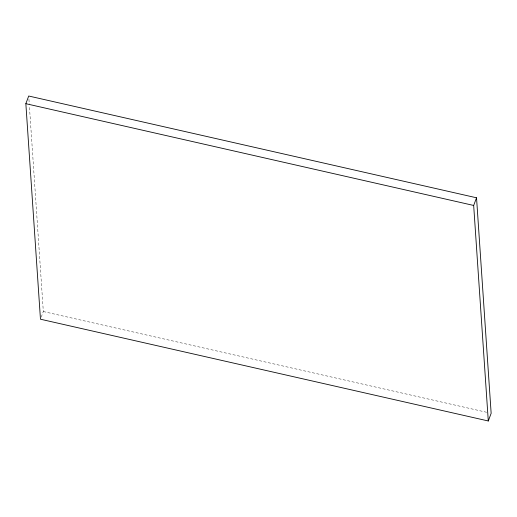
<?xml version="1.0" encoding="UTF-8"?>
<svg xmlns="http://www.w3.org/2000/svg" width="517" height="517" viewBox="0 0 517 517"><rect width="100%" height="100%" fill="white"/><g stroke="black" fill="none" stroke-linecap="round" stroke-linejoin="round"><path stroke-width="0.39" stroke-dasharray="2.58 1.94" d="M41.244 317.115L43.325 311.544L29.372 105.675M43.325 311.544L488.003 412.598M28.933 99.238L29.314 104.867"/><path stroke-width="0.78" d="M25.85 103.684L28.713 96.02L476.538 197.791L491.15 413.316L488.287 420.98L40.462 319.209L25.85 103.684L473.675 205.456L488.287 420.98M473.675 205.456L476.538 197.791"/></g></svg>
